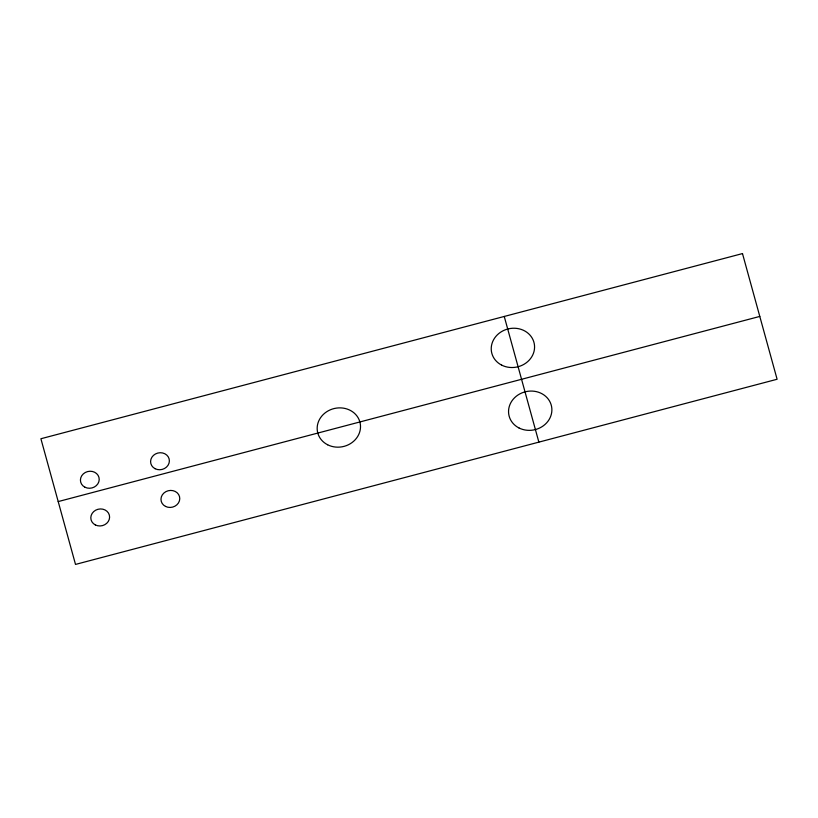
<?xml version="1.0" encoding="UTF-8"?>
<svg xmlns="http://www.w3.org/2000/svg" width="818" height="818" viewBox="0 0 818 818"><rect width="100%" height="100%" fill="white"/><g stroke="black" fill="none" stroke-linecap="round" stroke-linejoin="round"><path stroke-width="1.23" d="M58.211 501.577L759.789 316.423M504.246 316.454L538.868 442.129M742.488 253.58L40.9 438.745L75.512 564.42L777.1 379.255L742.488 253.58M84.97 487.231A9.438 8.466 -12.2 0 0 99.213 479.542A9.438 8.466 -12.2 0 0 85.287 472.487A9.438 8.466 -12.2 0 0 84.97 487.231M95.348 524.931A9.438 8.466 -12.2 0 0 109.602 517.242A9.438 8.466 -12.2 0 0 95.675 510.187A9.438 8.466 -12.2 0 0 95.348 524.931M155.123 468.714A9.438 8.466 -12.2 0 0 169.377 461.025A9.438 8.466 -12.2 0 0 155.451 453.97A9.438 8.466 -12.2 0 0 155.123 468.714M165.512 506.414A9.438 8.466 -12.2 0 0 179.766 498.724A9.438 8.466 -12.2 0 0 165.839 491.669A9.438 8.466 -12.2 0 0 165.512 506.414M327.629 444.777A21.769 19.55 -12.2 0 0 360.513 427.027A21.769 19.55 -12.2 0 0 328.376 410.748A21.769 19.55 -12.2 0 0 327.629 444.777M501.69 365.135A21.769 19.55 -12.2 0 0 534.573 347.394A21.769 19.55 -12.2 0 0 502.436 331.106A21.769 19.55 -12.2 0 0 501.69 365.135M519.001 427.967A21.769 19.55 -12.2 0 0 551.884 410.227A21.769 19.55 -12.2 0 0 519.747 393.939A21.769 19.55 -12.2 0 0 519.001 427.967"/></g></svg>
